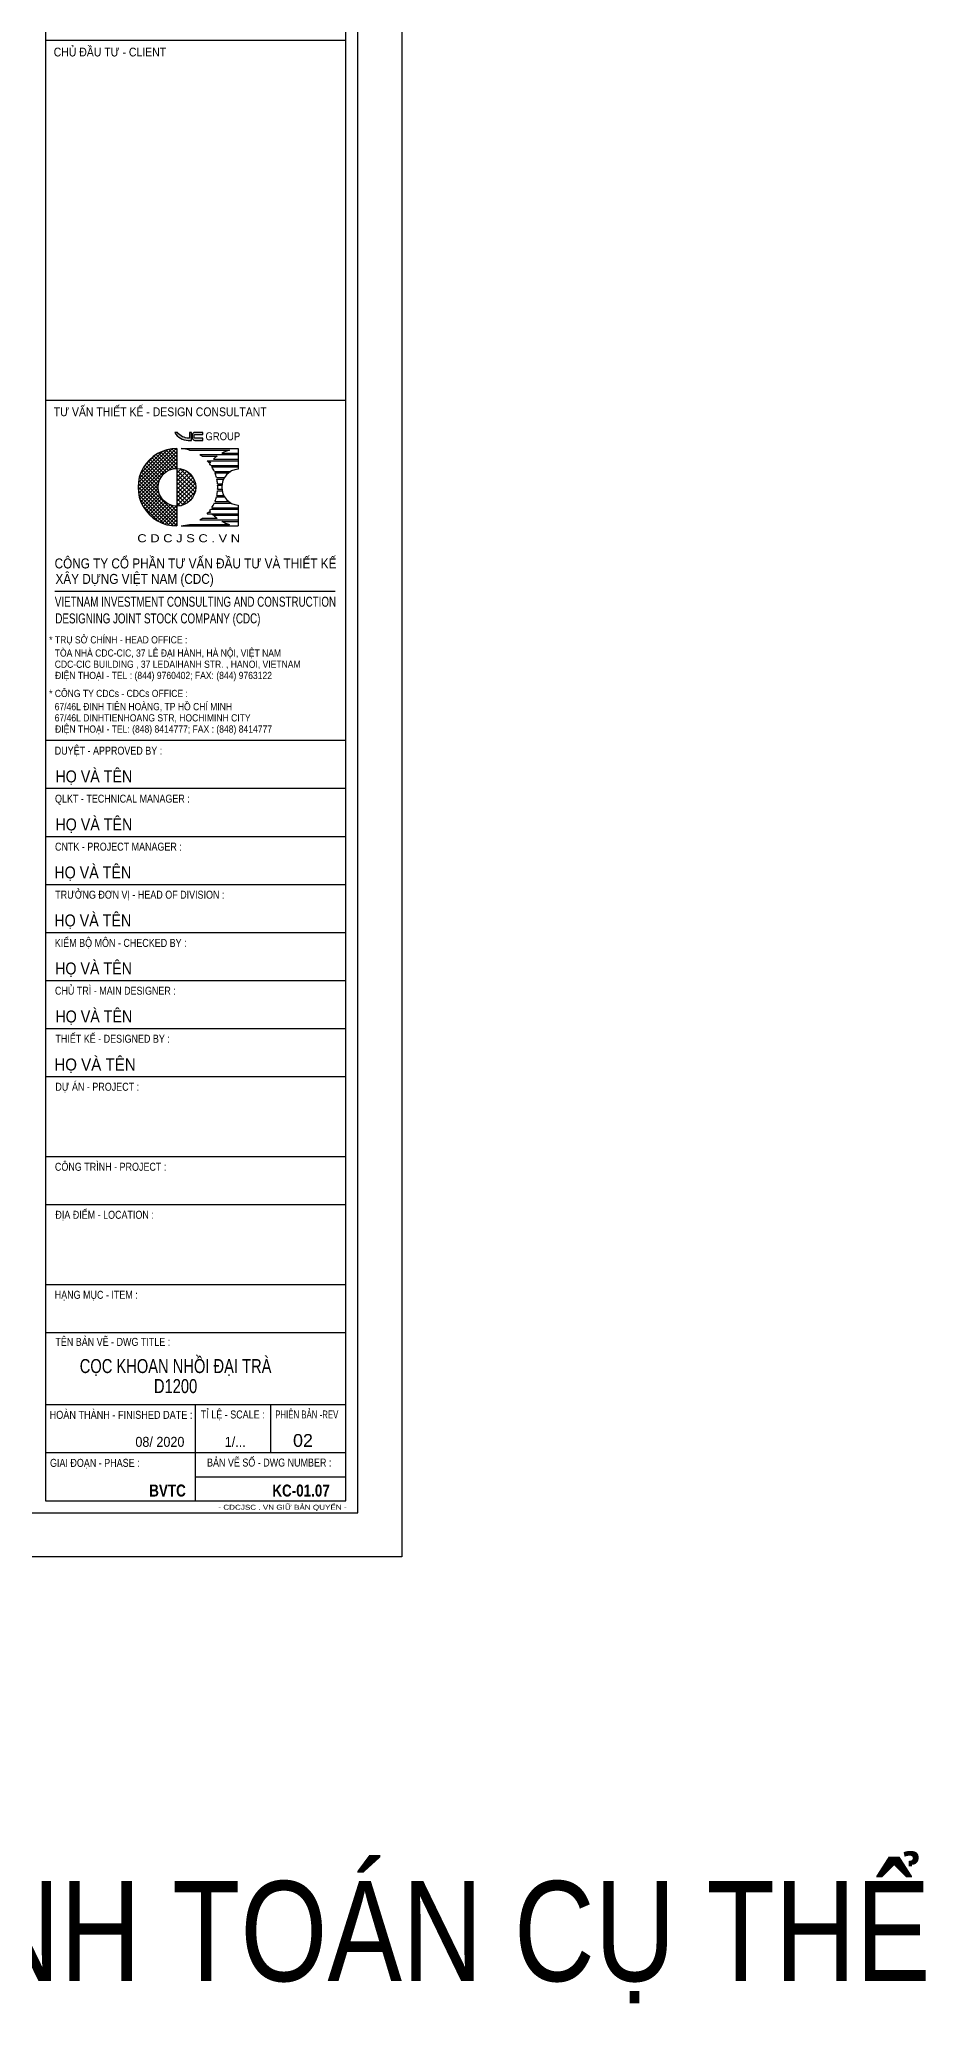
# Model space of a CAD drawing. Extents: x 171424 to 249266, y 74893 to 149166.
# Drawn here: x 235211 to 240743, y 100070 to 112374 of the extents above; entities that cross this region are included whole.
import ezdxf
from ezdxf.enums import TextEntityAlignment as Align

# ---------------------------------------------------------------- set-up
doc = ezdxf.new("R2010")
doc.units = 0
doc.header["$LTSCALE"] = 500
doc.header["$MEASUREMENT"] = 0
doc.layers.get('0').update_dxf_attribs({"linetype": 'CONTINUOUS'})
doc.layers.get('DEFPOINTS').update_dxf_attribs({"linetype": 'CONTINUOUS'})
for name, color, linetype in [('06.CDC.TEXT', 2, 'CONTINUOUS'), ('CDC -TEXT KHUNG', 7, 'CONTINUOUS'), ('CDC-KHUNGTEN', 7, 'CONTINUOUS'), ('CDC.10.HATCH', 9, 'CONTINUOUS')]:
    doc.layers.add(name, color=color, linetype=linetype)
doc.styles.add('ARIAL', font='arial.ttf', dxfattribs={"width": 0.8})
doc.styles.add('Arial_B_3', font='arialbd.ttf', dxfattribs={"width": 0.75, "height": 3})
doc.styles.add('KT CDC', font='arial.ttf', dxfattribs={"width": 0.85, "height": 200})

# ---------------------------------------------------------------- blocks, each defined once
blk = doc.blocks.new('LOGOmoi')
at = {"layer": 'CDC -TEXT KHUNG'}
h = blk.add_hatch(color=1, dxfattribs=at)
h.paths.add_polyline_path([(1.46, 5.45), (1.26, 5.45), (1.26, 4.88), (1.21, 4.88, -0.237912), (0.06, 5.45), (-0.2, 5.45, 0.272847), (1.14, 4.66), (1.46, 4.66)])
h.paths.add_polyline_path([(2.59, 5.45), (1.8, 5.45, 0.414214), (1.54, 5.2), (1.54, 4.92, 0.414214), (1.8, 4.66), (2.59, 4.66), (2.59, 4.87), (1.8, 4.87, -0.414214), (1.74, 4.92), (1.74, 5.2, -0.414214), (1.8, 5.25), (2.59, 5.25)])
h = blk.add_hatch(dxfattribs=at)
h.set_pattern_fill('ANSI37', color=102, scale=2.293939, angle=360, style=0)
h.set_pattern_definition([(45, (-2844.4439, 636.61023), (-0.178426552, 0.178426553), []), (135, (-2844.4439, 636.61023), (-0.178426552, -0.178426553), [])])
edge = h.paths.add_edge_path()
edge.add_arc((0.02, 0), 1.87, 90, 270)
edge.add_line((0.02, -1.88), (0.02, -3.84))
edge.add_line((0.02, -3.84), (-0.17, -3.84))
edge.add_line((-0.17, -3.84), (-0.36, -3.83))
edge.add_line((-0.36, -3.83), (-0.55, -3.8))
edge.add_line((-0.55, -3.8), (-0.73, -3.77))
edge.add_line((-0.73, -3.77), (-0.92, -3.73))
edge.add_line((-0.92, -3.73), (-1.1, -3.68))
edge.add_line((-1.1, -3.68), (-1.28, -3.62))
edge.add_line((-1.28, -3.62), (-1.45, -3.55))
edge.add_line((-1.45, -3.55), (-1.63, -3.48))
edge.add_line((-1.63, -3.48), (-1.79, -3.39))
edge.add_line((-1.79, -3.39), (-1.96, -3.3))
edge.add_line((-1.96, -3.3), (-2.12, -3.2))
edge.add_line((-2.12, -3.2), (-2.27, -3.09))
edge.add_line((-2.27, -3.09), (-2.42, -2.97))
edge.add_line((-2.42, -2.97), (-2.56, -2.85))
edge.add_line((-2.56, -2.85), (-2.7, -2.72))
edge.add_line((-2.7, -2.72), (-2.83, -2.58))
edge.add_line((-2.83, -2.58), (-2.95, -2.44))
edge.add_line((-2.95, -2.44), (-3.07, -2.29))
edge.add_line((-3.07, -2.29), (-3.18, -2.14))
edge.add_line((-3.18, -2.14), (-3.28, -1.98))
edge.add_line((-3.28, -1.98), (-3.37, -1.81))
edge.add_line((-3.37, -1.81), (-3.46, -1.64))
edge.add_line((-3.46, -1.64), (-3.53, -1.47))
edge.add_line((-3.53, -1.47), (-3.6, -1.3))
edge.add_line((-3.6, -1.3), (-3.66, -1.12))
edge.add_line((-3.66, -1.12), (-3.71, -0.93))
edge.add_line((-3.71, -0.93), (-3.75, -0.75))
edge.add_line((-3.75, -0.75), (-3.79, -0.56))
edge.add_line((-3.79, -0.56), (-3.81, -0.38))
edge.add_line((-3.81, -0.38), (-3.82, -0.19))
edge.add_line((-3.82, -0.19), (-3.83, 0))
edge.add_line((-3.83, 0), (-3.82, 0.19))
edge.add_line((-3.82, 0.19), (-3.81, 0.38))
edge.add_line((-3.81, 0.38), (-3.79, 0.56))
edge.add_line((-3.79, 0.56), (-3.75, 0.75))
edge.add_line((-3.75, 0.75), (-3.71, 0.93))
edge.add_line((-3.71, 0.93), (-3.66, 1.12))
edge.add_line((-3.66, 1.12), (-3.6, 1.3))
edge.add_line((-3.6, 1.3), (-3.53, 1.47))
edge.add_line((-3.53, 1.47), (-3.46, 1.64))
edge.add_line((-3.46, 1.64), (-3.37, 1.81))
edge.add_line((-3.37, 1.81), (-3.28, 1.98))
edge.add_line((-3.28, 1.98), (-3.18, 2.14))
edge.add_line((-3.18, 2.14), (-3.07, 2.29))
edge.add_line((-3.07, 2.29), (-2.95, 2.44))
edge.add_line((-2.95, 2.44), (-2.83, 2.58))
edge.add_line((-2.83, 2.58), (-2.7, 2.72))
edge.add_line((-2.7, 2.72), (-2.56, 2.85))
edge.add_line((-2.56, 2.85), (-2.42, 2.97))
edge.add_line((-2.42, 2.97), (-2.27, 3.09))
edge.add_line((-2.27, 3.09), (-2.12, 3.2))
edge.add_line((-2.12, 3.2), (-1.96, 3.3))
edge.add_line((-1.96, 3.3), (-1.79, 3.39))
edge.add_line((-1.79, 3.39), (-1.63, 3.48))
edge.add_line((-1.63, 3.48), (-1.45, 3.55))
edge.add_line((-1.45, 3.55), (-1.28, 3.62))
edge.add_line((-1.28, 3.62), (-1.1, 3.68))
edge.add_line((-1.1, 3.68), (-0.92, 3.73))
edge.add_line((-0.92, 3.73), (-0.73, 3.77))
edge.add_line((-0.73, 3.77), (-0.55, 3.8))
edge.add_line((-0.55, 3.8), (-0.36, 3.83))
edge.add_line((-0.36, 3.83), (-0.17, 3.84))
edge.add_line((-0.17, 3.84), (0.02, 3.84))
edge.add_line((0.02, 3.84), (0.02, 1.87))
h = blk.add_hatch(dxfattribs=at)
h.set_pattern_fill('ANSI37', color=1, scale=2.293939, angle=360, style=0)
h.set_pattern_definition([(45, (-486.53502, -144.21504), (-0.20275745, 0.20275745), []), (135, (-486.53502, -144.21504), (-0.20275745, -0.20275745), [])])
h.paths.add_polyline_path([(0.02, 1.87), (0.02, -1.81), (0.02, -1.88, 0.414214), (1.89, 0, 0.414214)])
at = {"layer": 'CDC -TEXT KHUNG', "color": 102}
for p, q in [((0.02, 3.84), (0.02, -1.81)), ((0.42, 3.85), (6.1, 3.85)), ((1.28, 3.7), (5.24, 3.7)), ((2.3, 3.24), (6.1, 3.24)), ((2.51, 3.09), (4.01, 3.09)), ((3.03, 2.63), (6.1, 2.63)), ((3.16, 2.49), (3.36, 2.49)), ((3.4, 2.17), (6.1, 2.17)), ((3.49, 2.03), (6.1, 2.03)), ((3.64, 2.78), (6.1, 2.78)), ((4.47, 3.39), (6.1, 3.39)), ((6.1, 3.85), (6.1, 1.81)), ((3.74, 1.57), (5.37, 1.57)), ((3.8, 1.42), (5.15, 1.42)), ((3.95, 0.96), (4.75, 0.96)), ((3.98, 0.81), (4.66, 0.81)), ((4.05, 0.35), (4.51, 0.35)), ((4.06, 0.2), (4.49, 0.2)), ((0.02, -1.81), (0.02, -3.84)), ((3.74, -1.57), (5.37, -1.57)), ((3.8, -1.42), (5.15, -1.42)), ((3.95, -0.96), (4.75, -0.96)), ((3.98, -0.81), (4.66, -0.81)), ((4.05, -0.35), (4.51, -0.35)), ((4.06, -0.2), (4.49, -0.2)), ((6.1, -1.79), (6.1, -3.84)), ((0.01, -3.84), (0.02, -3.84)), ((0.42, -3.84), (6.1, -3.84)), ((1.28, -3.7), (5.24, -3.7)), ((2.3, -3.24), (6.1, -3.24)), ((2.51, -3.09), (4.01, -3.09)), ((3.03, -2.63), (6.1, -2.63)), ((3.16, -2.49), (3.36, -2.49)), ((3.4, -2.17), (6.1, -2.17)), ((3.49, -2.03), (6.1, -2.03)), ((3.64, -2.78), (6.1, -2.78)), ((4.47, -3.39), (6.1, -3.39))]:
    blk.add_line(p, q, dxfattribs=at)
at = {"layer": 'CDC -TEXT KHUNG', "color": 1}
for points in [[(1.46, 5.45), (1.26, 5.45), (1.26, 4.88), (1.21, 4.88, -0.237912), (0.06, 5.45), (-0.2, 5.45, 0.272847), (1.14, 4.66), (1.46, 4.66)], [(2.59, 5.45), (1.8, 5.45, 0.414214), (1.54, 5.2), (1.54, 4.92, 0.414214), (1.8, 4.66), (2.59, 4.66), (2.59, 4.87), (1.8, 4.87, -0.414214), (1.74, 4.92), (1.74, 5.2, -0.414214), (1.8, 5.25), (2.59, 5.25)]]:
    blk.add_lwpolyline(points, format="xyb", close=True, dxfattribs=at)
at = {"layer": 'CDC -TEXT KHUNG', "color": 102}
blk.add_circle((0.02, 0), 1.87, dxfattribs=at)
blk.add_arc((0, 0), 3.85, 89.7449, 270.2551, dxfattribs=at)
at = {"layer": 'CDC -TEXT KHUNG', "color": 112}
blk.add_ellipse((0.22, 0), major_axis=(-2.72, 2.72), ratio=1, start_param=-1.064136, end_param=-0.838054, dxfattribs=at)
at = {"layer": 'CDC -TEXT KHUNG', "color": 102}
for centre, major_axis, start_param, end_param in [((0.22, 0), (-2.72, 2.72), -1.423028, -1.355019), ((0.22, 0), (2.72, 2.72), 6.199614, 6.251308), ((6.3, 0), (-2.72, 2.72), 0.083571, 0.124553), ((0.22, 0), (-2.72, 2.72), 4.527318, 4.587836), ((0.22, 0), (-2.72, 2.72), 4.346177, 4.481253), ((6.3, 0), (-2.72, 2.72), -0.147768, -0.022458), ((6.3, 0), (2.72, 2.72), 1.064136, 1.278853), ((0.22, 0), (-2.72, 2.72), 4.178765, 4.304301), ((0.22, 0), (2.72, 2.72), 5.589142, 5.7099), ((0.22, 0), (2.72, 2.72), 5.445131, 5.550443), ((6.27, 0.01), (1.28, 1.28), 0.884906, 3.827483), ((0.22, 0), (2.72, 2.72), 4.943525, 5.078601), ((0.22, 0), (-2.72, 2.72), 3.549681, 3.675216), ((0.22, 0), (-2.72, 2.72), 3.714878, 3.835636), ((0.22, 0.01), (2.72, 2.72), 3.979647, 4.205729), ((0.22, 0), (-2.72, 2.72), 2.925816, 2.993825), ((0.22, 0), (-2.72, 2.72), 3.17347, 3.225164), ((0.22, 0), (2.72, 2.72), 4.836942, 4.89746), ((6.3, 0), (-2.72, 2.72), 1.446243, 1.487225), ((6.3, 0), (-2.72, 2.72), 1.538919, 1.718564), ((6.3, 0), (2.72, 2.72), 3.433536, 3.648253)]:
    blk.add_ellipse(centre, major_axis=major_axis, ratio=1, start_param=start_param, end_param=end_param, dxfattribs=at)
at = {"layer": 'CDC -TEXT KHUNG', "color": 1, "style": 'KT CDC', "width": 0.85}
blk.add_text('GROUP', height=0.792, dxfattribs=at).set_placement((2.85, 4.67))
at = {"layer": 'CDC -TEXT KHUNG', "color": 102, "style": 'KT CDC', "width": 1.15}
blk.add_text('C D C J S C . V N', height=0.8, dxfattribs=at).set_placement((-3.92, -5.47))
blk = doc.blocks.new('CDTA1')
at = {"layer": 'CDC-KHUNGTEN', "color": 6, "lineweight": 25}
blk.add_line((0, 90), (-75, 90), dxfattribs=at)
at = {"layer": 'CDC-KHUNGTEN', "color": 6, "style": 'KT CDC', "width": 0.85}
blk.add_text('CHỦ ĐẦU TƯ - CLIENT', height=2.2, dxfattribs=at).set_placement((-72.93, 86))
blk = doc.blocks.new('KHUNG A1')
at = {"layer": 'CDC-KHUNGTEN', "color": 6, "lineweight": 25}
for p, q in [((10444.22, 987.17), (10369.22, 987.17)), ((10444.22, 902.17), (10369.22, 902.17)), ((10444.22, 890.17), (10369.22, 890.17)), ((10444.22, 878.17), (10369.22, 878.17)), ((10444.22, 866.17), (10369.22, 866.17)), ((10444.22, 854.17), (10369.22, 854.17)), ((10444.22, 842.17), (10369.22, 842.17)), ((10444.22, 830.17), (10369.22, 830.17)), ((10444.22, 818.17), (10369.22, 818.17)), ((10444.22, 798.17), (10369.22, 798.17)), ((10444.22, 786.17), (10369.22, 786.17)), ((10444.22, 766.17), (10369.22, 766.17)), ((10444.22, 754.17), (10369.22, 754.17)), ((10444.22, 736.17), (10369.22, 736.17)), ((10406.72, 712.17), (10406.72, 736.17)), ((10425.47, 724.17), (10425.47, 736.17)), ((10444.22, 724.17), (10369.22, 724.17)), ((10406.72, 718.17), (10444.22, 718.17))]:
    blk.add_line(p, q, dxfattribs=at)
at = {"layer": 'CDC-KHUNGTEN', "color": 6}
blk.add_line((10371.61, 939.54), (10441.55, 939.54), dxfattribs=at)
at = {"layer": 'CDC-KHUNGTEN'}
blk.add_lwpolyline([(10369.22, 712.17), (10444.22, 712.17), (10444.22, 1278.17), (10369.22, 1278.17)], close=True, dxfattribs=at)
at = {"layer": 'CDC.10.HATCH', "color": 8}
blk.add_lwpolyline([(9652.22, 709.17), (10447.22, 709.17), (10447.22, 1281.17), (9652.22, 1281.17)], close=True, dxfattribs=at)
at = {"layer": 'DEFPOINTS', "color": 1}
blk.add_lwpolyline([(9617.22, 698.17), (9617.22, 1292.17), (10458.22, 1292.17), (10458.22, 698.17), (9617.22, 698.17)], close=True, dxfattribs=at)
at = {"layer": 'CDC-KHUNGTEN'}
blk.add_blockref('CDTA1', (10444.22, 987.17), dxfattribs=at)
at = {"layer": 'CDC-KHUNGTEN', "xscale": 2.513908497502836, "yscale": 2.513908497502836, "zscale": 2.513908497502836}
blk.add_blockref('LOGOmoi', (10402.02, 965.5), dxfattribs=at)
at = {"layer": 'CDC -TEXT KHUNG', "style": 'KT CDC', "width": 0.85}
blk.add_text('TƯ VẤN THIẾT KẾ - DESIGN CONSULTANT', height=2.2, dxfattribs=at).set_placement((10397.88, 983.26), align=Align.CENTER)
at = {"layer": 'CDC -TEXT KHUNG', "color": 7, "style": 'Arial_B_3', "width": 0.8}
blk.add_text('BVTC', height=3, dxfattribs=at).set_placement((10404.27, 713.25), align=Align.RIGHT)
at = {"layer": 'CDC -TEXT KHUNG', "color": 6, "style": 'KT CDC', "width": 1.15}
blk.add_text('- CDCJSC . VN GIỮ BẢN QUYỂN -', height=1.2569, dxfattribs=at).set_placement((10412.41, 709.94))
at = {"layer": 'CDC-KHUNGTEN', "color": 6}
for s, height, style, width, p in [('CÔNG TY CỔ PHẦN TƯ VẤN ÐẦU TƯ VÀ THIẾT KẾ', 2.5, 'KT CDC', 0.84, (10371.52, 945.21)), ('XÂY DỰNG VIỆT NAM (CDC)', 2.5, 'KT CDC', 0.84, (10371.74, 941.34)), ('VIETNAM INVESTMENT CONSULTING AND CONSTRUCTION ', 2.5, 'KT CDC', 0.7, (10371.58, 935.64)), ('DESIGNING JOINT STOCK COMPANY (CDC)', 2.5, 'KT CDC', 0.7, (10371.7, 931.47)), ('* TRỤ SỞ CHÍNH - HEAD OFFICE :', 1.8, 'KT CDC', 0.85, (10370.17, 926.47)), ('TÒA NHÀ CDC-CIC, 37 LÊ ĐẠI HÀNH, HÀ NỘI, VIỆT NAM', 1.8, 'KT CDC', 0.85, (10371.55, 923.17)), ('CDC-CIC BUILDING , 37 LEDAIHANH STR. , HANOI, VIETNAM', 1.8, 'KT CDC', 0.85, (10371.55, 920.37)), ('ĐIỆN THOẠI - TEL : (844) 9760402; FAX: (844) 9763122', 1.8, 'KT CDC', 0.85, (10371.63, 917.57)), ('* CÔNG TY CDCs - CDCs OFFICE :', 1.8, 'KT CDC', 0.85, (10370.14, 913.07)), ('67/46L ĐINH TIÊN HOÀNG, TP HỒ CHÍ MINH', 1.8, 'KT CDC', 0.85, (10371.53, 909.77)), ('67/46L DINHTIENHOANG STR, HOCHIMINH CITY', 1.8, 'KT CDC', 0.85, (10371.53, 906.97)), ('ĐIỆN THOẠI - TEL: (848) 8414777; FAX : (848) 8414777', 1.8, 'KT CDC', 0.85, (10371.64, 904.17)), ('DUYỆT - APPROVED BY :', 2, 'ARIAL', 0.8, (10371.55, 898.67)), ('QLKT - TECHNICAL MANAGER :', 2, 'ARIAL', 0.8, (10371.62, 886.67)), ('CNTK - PROJECT MANAGER :', 2, 'ARIAL', 0.8, (10371.62, 874.67)), ('TRƯỞNG ĐƠN VỊ - HEAD OF DIVISION :', 2, 'ARIAL', 0.8, (10371.67, 862.67)), ('KIỂM BỘ MÔN - CHECKED BY :', 2, 'ARIAL', 0.8, (10371.56, 850.61)), ('CHỦ TRÌ - MAIN DESIGNER :', 2, 'ARIAL', 0.8, (10371.61, 838.67)), ('THIẾT KẾ - DESIGNED BY :', 2, 'ARIAL', 0.8, (10371.72, 826.67)), ('DỰ ÁN - PROJECT :  ', 2, 'ARIAL', 0.8, (10371.71, 814.67)), ('CÔNG TRÌNH - PROJECT :  ', 2, 'ARIAL', 0.8, (10371.6, 794.67)), ('ĐỊA ĐIỂM - LOCATION :', 2, 'ARIAL', 0.8, (10371.71, 782.67)), ('HẠNG MỤC - ITEM : ', 2, 'ARIAL', 0.8, (10371.55, 762.67)), ('TÊN BẢN VẼ - DWG TITLE :', 2, 'ARIAL', 0.8, (10371.71, 750.9)), ('TỈ LỆ - SCALE :', 2, 'ARIAL', 0.8, (10408.04, 732.76)), ('PHIÊN BẢN -REV', 2, 'ARIAL', 0.7, (10426.6, 732.76)), ('GIAI ĐOẠN - PHASE :', 2, 'ARIAL', 0.8, (10370.37, 720.67)), ('BẢN VẼ SỐ - DWG NUMBER :', 2, 'ARIAL', 0.8, (10409.58, 720.74))]:
    blk.add_text(s, height=height, dxfattribs=dict(at, style=style, width=width)).set_placement(p)
at = {"layer": 'CDC-KHUNGTEN', "color": 7}
for style, width, p in [('KT CDC', 0.85, (10371.71, 891.73)), ('KT CDC', 0.85, (10371.72, 879.73)), ('KT CDC', 0.85, (10371.45, 867.73)), ('KT CDC', 0.85, (10371.45, 855.73)), ('KT CDC', 0.85, (10371.64, 843.73)), ('KT CDC', 0.85, (10371.71, 831.73)), ('ARIAL', 0.9, (10371.44, 819.73))]:
    blk.add_text('HỌ VÀ TÊN', height=3, dxfattribs=dict(at, style=style, width=width)).set_placement(p)
at = {"layer": 'CDC-KHUNGTEN', "color": 6, "style": 'ARIAL', "width": 0.814645}
blk.add_text('HOÀN THÀNH - FINISHED DATE :', height=2, dxfattribs=at).set_placement((10370.27, 732.67), (10405.93, 732.67), align=Align.FIT)
at = {"layer": 'CDC-KHUNGTEN', "color": 7, "style": 'KT CDC'}
blk.add_text('02', height=3.2, dxfattribs=at).set_placement((10436.02, 725.67), align=Align.RIGHT)
at = {"layer": 'CDC-KHUNGTEN', "color": 7, "style": 'ARIAL', "width": 0.9}
for s, p in [('08/ 2020', (10403.92, 725.67)), ('1/...', (10419.23, 725.67))]:
    blk.add_text(s, height=2.5, dxfattribs=at).set_placement(p, align=Align.RIGHT)

msp = doc.modelspace()

# ---------------------------------------------------------------- block references
at = {"xscale": 25, "yscale": 25, "zscale": 25}
msp.add_blockref('KHUNG A1', (-23982.15, 85438.58), dxfattribs=at)

# ---------------------------------------------------------------- texts
at = {"layer": '06.CDC.TEXT', "style": 'ARIAL', "width": 0.8}
msp.add_text('LƯU Ý: CHIỀU SÂU "A" PHỤ THUỘC VÀO TỪNG CÔNG TRÌNH VÀ KẾT QUẢ TÍNH TOÁN CỤ THỂ', height=625, dxfattribs=at).set_placement((225008, 100242), align=Align.CENTER)
at = {"layer": 'CDC -TEXT KHUNG', "color": 6, "style": 'ARIAL', "width": 0.75}
for s, p in [('CỌC KHOAN NHỒI ĐẠI TRÀ', (236060.94, 104041.33)), ('D1200', (236060.94, 103916.33))]:
    msp.add_text(s, height=87.5, dxfattribs=at).set_placement(p, align=Align.CENTER)
at = {"layer": 'CDC -TEXT KHUNG', "color": 7, "style": 'Arial_B_3', "width": 0.8}
msp.add_text('KC-01.07', height=75, dxfattribs=at).set_placement((237023.44, 103269.87), align=Align.RIGHT)

doc.saveas('drawing.dxf')
